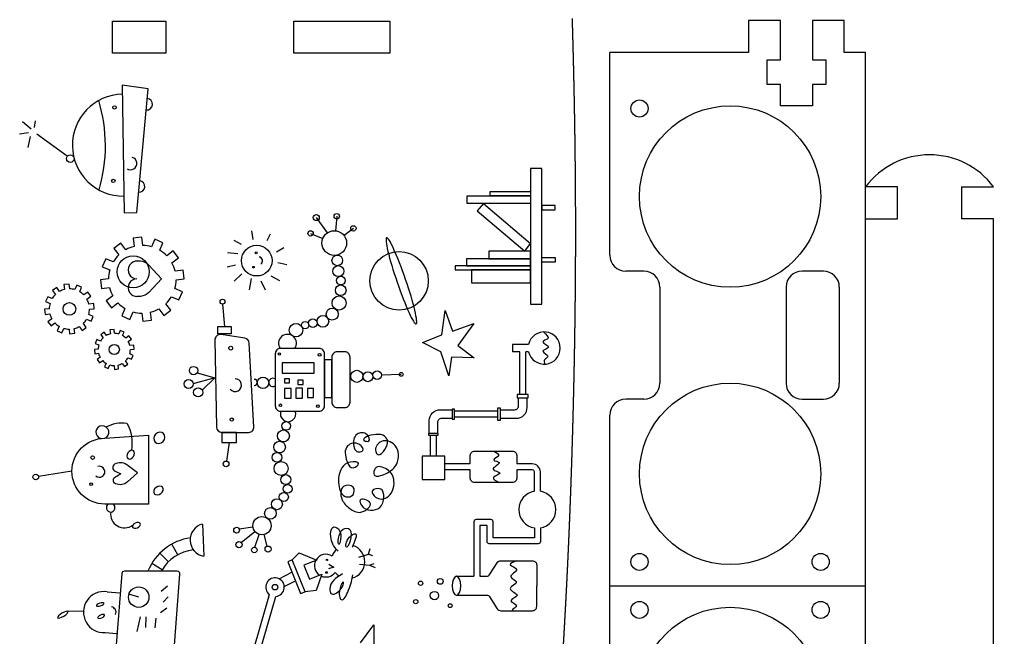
# Model space of a CAD drawing. Header units: millimetres. Extents: x -53 to 1579, y -453 to 381.
# Drawn here: x 303.7 to 395.1, y 225.4 to 283.4 of the extents above; entities that cross this region are included whole.
import ezdxf

# ---------------------------------------------------------------- set-up
doc = ezdxf.new("R2010")
doc.units = ezdxf.units.MM
doc.layers.add('design1 cut', color=1, linetype='Continuous')
doc.layers.add('design4', color=5, linetype='Continuous')
doc.layers.add('toCut', color=1, linetype='Continuous', true_color=0xff0000)

msp = doc.modelspace()

# ---------------------------------------------------------------- linework, layer by layer
at = {"layer": 'design1 cut'}
msp.add_circle((314.374, 259.696), 1.5, dxfattribs=at)
at = {"layer": 'design4', "lineweight": -3}
for points in [[(314.716, 265.261), (315.785, 276.853), (313.347, 277.187), (313.543, 265.224), (314.716, 265.261)], [(304.802, 273.07), (303.981, 273.757)], [(305.104, 273.226), (305.199, 273.866)], [(304.552, 272.732), (303.709, 272.61)], [(304.699, 272.394), (304.488, 271.347)], [(308.186, 270.526), (305.335, 272.613)], [(347.241, 266.098), (346.661, 265.414), (351.117, 261.64), (351.669, 262.348)], [(347.241, 266.098), (351.669, 262.348)], [(331.557, 264.785), (332.582, 263.338)], [(333.478, 264.911), (333.355, 263.546)], [(325.632, 262.714), (325.522, 263.551)], [(326.955, 262.638), (327.272, 263.272)], [(331.029, 263.296), (332.18, 262.829)], [(335.038, 263.773), (334.166, 263.101)], [(313.689, 261.773), (313.234, 262.386), (312.572, 261.894), (313.026, 261.281)], [(315.285, 262.175), (315.198, 262.933), (314.378, 262.838), (314.466, 262.08)], [(316.869, 261.725), (317.172, 262.425), (316.414, 262.753), (316.111, 262.053)], [(324.535, 262.26), (323.852, 262.637)], [(318.015, 260.544), (318.627, 260.998), (318.135, 261.661), (317.523, 261.206)], [(324.195, 261.389), (323.228, 261.484)], [(327.825, 261.578), (328.526, 261.99)], [(312.508, 260.627), (311.808, 260.93), (311.48, 260.173), (312.18, 259.87)], [(327.938, 260.557), (328.79, 260.386)], [(318.417, 258.947), (319.174, 259.035), (319.08, 259.855), (318.322, 259.767)], [(323.968, 260.33), (323.197, 260.137)], [(312.057, 259.044), (311.3, 258.956), (311.394, 258.136), (312.152, 258.224)], [(324.573, 259.497), (323.867, 258.837)], [(325.442, 259.081), (325.258, 257.996)], [(326.35, 258.854), (326.776, 258.021)], [(327.295, 259.308), (328.108, 258.873)], [(307.471, 257.862), (307.201, 258.226), (306.808, 257.934), (307.078, 257.57)], [(308.419, 258.101), (308.367, 258.55), (307.88, 258.494), (307.932, 258.045)], [(309.358, 257.834), (309.538, 258.249), (309.089, 258.444), (308.909, 258.028)], [(310.039, 257.132), (310.402, 257.402), (310.11, 257.795), (309.747, 257.526)], [(317.967, 257.364), (318.667, 257.061), (318.995, 257.818), (318.295, 258.121)], [(306.77, 257.182), (306.355, 257.362), (306.16, 256.912), (306.576, 256.732)], [(312.459, 257.447), (311.847, 256.993), (312.339, 256.33), (312.951, 256.785)], [(306.503, 256.242), (306.053, 256.19), (306.109, 255.704), (306.559, 255.756)], [(310.277, 256.185), (310.727, 256.237), (310.671, 256.723), (310.221, 256.671)], [(313.606, 256.266), (313.303, 255.566), (314.06, 255.238), (314.363, 255.938)], [(316.785, 256.218), (317.24, 255.605), (317.902, 256.097), (317.448, 256.71)], [(322.766, 256.677), (322.962, 254.579)], [(343.331, 253.806), (343.66, 256.071), (344.353, 254.135), (346.356, 254.852), (344.828, 252.783), (346.366, 251.647), (344.244, 251.687), (343.988, 249.934), (343.258, 252.199), (341.542, 253.075), (343.331, 253.806)], [(306.742, 255.295), (306.378, 255.025), (306.67, 254.632), (307.033, 254.902)], [(310.01, 255.245), (310.426, 255.065), (310.62, 255.515), (310.205, 255.695)], [(315.189, 255.816), (315.276, 255.058), (316.096, 255.153), (316.009, 255.911)], [(307.422, 254.594), (307.242, 254.178), (307.691, 253.983), (307.871, 254.399)], [(308.362, 254.326), (308.414, 253.877), (308.9, 253.933), (308.848, 254.383)], [(309.309, 254.565), (309.579, 254.201), (309.972, 254.493), (309.702, 254.857)], [(312.627, 253.934), (312.586, 254.294), (312.196, 254.249), (312.238, 253.889)], [(313.379, 253.72), (313.523, 254.052), (313.163, 254.208), (313.019, 253.876)], [(311.308, 253.199), (310.976, 253.343), (310.82, 252.983), (311.153, 252.839)], [(311.869, 253.743), (311.653, 254.034), (311.339, 253.8), (311.555, 253.509)], [(313.923, 253.159), (314.214, 253.375), (313.98, 253.69), (313.69, 253.474)], [(311.095, 252.447), (310.735, 252.405), (310.78, 252.016), (311.14, 252.058)], [(314.114, 252.401), (314.474, 252.443), (314.429, 252.832), (314.069, 252.79)], [(351.475, 252.9), (349.965, 252.9)], [(349.965, 252.9), (349.965, 252.209)], [(311.285, 251.689), (310.995, 251.473), (311.228, 251.159), (311.519, 251.374)], [(313.9, 251.649), (314.233, 251.506), (314.388, 251.865), (314.056, 252.009)], [(350.671, 252.209), (349.965, 252.209)], [(350.671, 248.194), (350.671, 252.209)], [(351.231, 248.194), (351.231, 252.209)], [(351.475, 252.209), (351.231, 252.209)], [(311.83, 251.128), (311.686, 250.796), (312.045, 250.64), (312.189, 250.972)], [(312.581, 250.914), (312.623, 250.555), (313.012, 250.6), (312.971, 250.959)], [(313.339, 251.105), (313.555, 250.814), (313.87, 251.048), (313.654, 251.339)], [(322.035, 249.748), (320.007, 249.2)], [(320.383, 250.239), (322.035, 249.748)], [(322.035, 249.748), (320.855, 248.592)], [(339.521, 250.08), (337.67, 250.021)], [(344.54, 246.652), (348.569, 246.652)], [(344.54, 246.092), (348.569, 246.092)], [(342.285, 242.405), (342.285, 244.384)], [(342.845, 242.405), (342.845, 244.384)], [(323.387, 243.701), (323.134, 241.961)], [(346.013, 241.693), (343.624, 241.693)], [(308.631, 241.007), (305.497, 240.503)], [(346.013, 241.133), (343.624, 241.133)], [(320.891, 236.057), (321.01, 233.035)], [(324.327, 235.602), (325.618, 235.783)], [(324.521, 234.321), (325.801, 235.362)], [(325.801, 233.875), (326.198, 235.089)], [(326.944, 233.972), (326.67, 235.072)], [(318.555, 233.173), (318.001, 234.175)], [(317.68, 232.512), (316.867, 233.317)], [(329.305, 232.7), (329.956, 233.368), (331.601, 232.658), (330.406, 232.184), (330.914, 230.902), (332.085, 231.366), (331.554, 229.815), (330.512, 229.715)], [(335.549, 232.962), (336.451, 233.226)], [(336.451, 233.226), (336.624, 233.765)], [(336.451, 233.226), (336.835, 233.102)], [(317.101, 231.762), (316.116, 232.345)], [(328.879, 232.527), (330.086, 229.542), (330.512, 229.715), (329.304, 232.702), (328.879, 232.527)], [(332.748, 232.289), (333.202, 232.01), (332.72, 231.871)], [(335.624, 232.304), (336.563, 232.191)], [(336.563, 232.191), (336.992, 232.362)], [(336.563, 232.191), (337.079, 231.976)], [(328.075, 230.92), (329.272, 231.556)], [(328.559, 230.213), (329.612, 230.716)], [(344.725, 231.153), (346.354, 231.153)], [(311.925, 229.703), (313.165, 229.604)], [(314.898, 229.204), (313.98, 229.483)], [(317.585, 230.227), (317.014, 229.727)], [(325.613, 224.02), (327.176, 229.436)], [(317.657, 229.227), (317.205, 228.728)], [(326.19, 223.854), (327.753, 229.269)], [(309.713, 227.88), (308.153, 227.858)], [(317.538, 228.157), (316.943, 227.728)], [(315.041, 227.347), (314.708, 225.991)], [(315.564, 227.371), (315.54, 226.348)], [(316.491, 227.228), (316.396, 226.324)], [(311.759, 225.872), (312.858, 225.784)], [(335.707, 224.92), (336.972, 226.597), (336.972, 217.718), (335.707, 218.991)]]:
    msp.add_lwpolyline(points, dxfattribs=at)
for points in [[(351.669, 269.395), (351.669, 256.655), (352.74, 256.655), (352.74, 269.395)], [(351.669, 267.221), (351.669, 266.813), (347.882, 266.813), (347.882, 267.221)], [(351.669, 266.813), (351.669, 266.098), (345.705, 266.098), (345.705, 266.813)], [(352.74, 265.901), (352.74, 265.5), (353.978, 265.5), (353.978, 265.901)], [(351.669, 260.925), (351.669, 261.64), (347.746, 261.64), (347.746, 260.925)], [(351.669, 260.245), (351.669, 260.925), (345.671, 260.925), (345.671, 260.245)], [(352.74, 260.61), (352.74, 261.046), (353.978, 261.046), (353.978, 260.61)], [(351.669, 259.871), (351.669, 260.245), (344.582, 260.245), (344.582, 259.871)], [(351.669, 258.679), (351.669, 259.871), (346.113, 259.871), (346.113, 258.679)], [(322.335, 253.9), (322.335, 254.579), (323.588, 254.579), (323.588, 253.9)], [(332.326, 251.44), (332.326, 247.931), (333.021, 247.931), (333.021, 251.44)], [(328.345, 251.175), (328.345, 250.197), (331.365, 250.197), (331.365, 251.175)], [(328.589, 249.664), (328.589, 249.286), (329.055, 249.286), (329.055, 249.664)], [(329.833, 249.553), (329.833, 249.13), (330.343, 249.13), (330.343, 249.553)], [(328.589, 248.775), (328.589, 247.864), (329.211, 247.864), (329.211, 248.775)], [(329.655, 248.797), (329.655, 247.864), (330.254, 247.864), (330.254, 248.797)], [(330.721, 248.753), (330.721, 247.931), (331.298, 247.931), (331.298, 248.753)], [(350.41, 248.194), (350.41, 247.882), (351.458, 247.882), (351.458, 248.194)], [(344.306, 246.819), (344.306, 245.898), (344.54, 245.898), (344.54, 246.819)], [(348.569, 246.929), (348.569, 245.79), (348.835, 245.79), (348.835, 246.929)], [(322.686, 244.651), (322.686, 243.701), (324.089, 243.701), (324.089, 244.651)], [(342.995, 244.384), (342.995, 244.556), (342.106, 244.556), (342.106, 244.384)], [(343.624, 240.215), (343.624, 242.405), (341.495, 242.405), (341.495, 240.215)]]:
    msp.add_lwpolyline(points, close=True, dxfattribs=at)
for points in [[(317.031, 259.044), (315.851, 260.321, 0.164882), (315.071, 260.698), (314.733, 260.698)], [(317.031, 259.044), (315.851, 257.766, -0.164882), (315.071, 257.39), (314.733, 257.39)], [(348.835, 246.772), (350.171, 246.772, 0.414214), (350.551, 247.152), (350.551, 247.882)], [(348.835, 245.972), (350.331, 245.972, 0.414214), (351.35, 246.992), (351.35, 247.882)], [(342.165, 244.556), (342.165, 245.752, -0.414214), (343.185, 246.772), (344.306, 246.772)], [(342.964, 244.556), (342.964, 245.592, -0.414214), (343.345, 245.972), (344.306, 245.972)], [(311.84, 245.155, -0.164597), (313.787, 245.516, -0.16364), (314.217, 242.968)], [(346.013, 241.693), (346.013, 242.487, -0.414214), (346.413, 242.887), (349.97, 242.887, -0.414214), (350.37, 242.487), (350.37, 241.693)], [(314.794, 240.856), (313.769, 241.605, 0.302847), (312.63, 241.654, 0.614651), (312.678, 241.019, -0.017525), (313.216, 240.774, -2.307829)], [(352.585, 239.124), (352.585, 240.933, 0.414214), (351.825, 241.693), (350.37, 241.693)], [(314.794, 240.856), (313.851, 240.005, -0.302847), (312.723, 239.839, -0.614651), (312.706, 240.476, 0.017525), (313.216, 240.774, 2.307829)], [(350.37, 241.133), (350.37, 240.349, -0.414214), (349.97, 239.949), (346.413, 239.949, -0.414214), (346.013, 240.349), (346.013, 241.133)], [(352.025, 239.124), (352.025, 240.933, 0.414214), (351.825, 241.133), (350.37, 241.133)], [(312.268, 237.182, 0.663125), (314.346, 235.948, -28.273046)], [(352.025, 235.692), (352.025, 234.77), (348.154, 234.77), (348.154, 236.27, 0.414214), (347.954, 236.47), (346.554, 236.47, 0.414214), (346.354, 236.27), (346.354, 231.153)], [(352.585, 235.692), (352.585, 234.41, -0.414214), (352.385, 234.21), (347.794, 234.21, -0.414214), (347.594, 234.41), (347.594, 235.91), (346.914, 235.91), (346.914, 231.153)], [(346.914, 231.153), (347.521, 231.153, 0.2595), (347.861, 231.342), (348.532, 232.424, -0.2595), (348.871, 232.613), (351.846, 232.613, -0.414214), (352.246, 232.213), (352.246, 230.272)], [(344.725, 229.391), (347.521, 229.391, -0.2595), (347.861, 229.202), (348.532, 228.121, 0.2595), (348.871, 227.932), (351.846, 227.932, 0.414214), (352.246, 228.332), (352.246, 230.272)]]:
    msp.add_lwpolyline(points, format="xyb", dxfattribs=at)
for points in [[(322.046, 253.31), (322.194, 245.142, 0.408908), (322.694, 244.651), (325.214, 244.651, 0.430724), (325.713, 245.179), (325.273, 253.016, 0.355836), (324.847, 253.483), (322.619, 253.813, 0.463546)], [(327.709, 252.016), (327.709, 247.131, 0.414214), (328.209, 246.631), (331.826, 246.631, 0.414214), (332.326, 247.131), (332.326, 252.016, 0.414214), (331.826, 252.516), (328.209, 252.516, 0.414214)], [(333.021, 251.7), (333.021, 247.479, 0.414214), (333.521, 246.979), (334.229, 246.979, 0.414214), (334.729, 247.479), (334.729, 251.7, 0.414214), (334.229, 252.2), (333.521, 252.2, 0.414214)], [(315.811, 244.392), (315.811, 237.92), (311.718, 237.92, -1), (311.718, 244.095)], [(313.31, 231.409), (312.774, 224.743, 0.437917), (313.02, 224.477), (318.022, 224.477, 0.392661), (318.268, 224.705), (318.763, 231.371, 0.4361), (318.518, 231.636), (313.556, 231.636, 0.390901)]]:
    msp.add_lwpolyline(points, format="xyb", close=True, dxfattribs=at)
for centre, radius in [((312.625, 275.105), 0.158), ((308.473, 270.316), 0.355), ((312.515, 268.216), 0.158), ((331.557, 264.785), 0.287), ((333.478, 264.911), 0.251), ((331.029, 263.296), 0.251), ((333.251, 262.396), 1.155), ((335.038, 263.773), 0.251), ((325.972, 260.746), 1.438), ((325.914, 261.489), 0.0934), ((339.331, 258.85), 2.742), ((333.53, 260.768), 0.496), ((325.67, 260.137), 0.075), ((333.626, 259.762), 0.514), ((333.859, 258.871), 0.407), ((333.85, 257.964), 0.501), ((322.76, 256.901), 0.224), ((333.697, 256.773), 0.659), ((308.39, 256.214), 0.594), ((333.057, 255.733), 0.563), ((330.518, 254.692), 0.343), ((331.238, 254.892), 0.404), ((332.177, 255.052), 0.549), ((329.658, 254.232), 0.632), ((312.604, 252.424), 0.475), ((323.529, 252.541), 0.175), ((328.096, 251.99), 0.12), ((331.873, 251.926), 0.13), ((320.043, 250.438), 0.394), ((335.368, 249.901), 0.573), ((319.578, 249.184), 0.43), ((326.56, 249.291), 0.538), ((336.406, 249.865), 0.466), ((337.265, 250.008), 0.405), ((339.521, 250.08), 0.179), ((320.473, 248.396), 0.43), ((328.192, 247.183), 0.125), ((331.702, 247.108), 0.122), ((323.626, 245.842), 0.156), ((328.728, 245.253), 0.411), ((328.477, 244.318), 0.558), ((328.117, 243.274), 0.545), ((310.574, 242.284), 0.167), ((327.866, 242.303), 0.458), ((323.096, 241.695), 0.269), ((328.261, 241.26), 0.658), ((305.236, 240.463), 0.263), ((328.692, 240.217), 0.471), ((310.444, 239.783), 0.13), ((328.872, 239.354), 0.411), ((328.513, 238.599), 0.426), ((327.866, 237.915), 0.515), ((326.464, 235.901), 0.854), ((327.255, 237.052), 0.542), ((324.085, 235.481), 0.271), ((324.308, 234.127), 0.288), ((325.743, 233.623), 0.259), ((327.041, 233.701), 0.288), ((332.558, 232.687), 0.0638), ((332.518, 231.511), 0.0731), ((327.691, 230.138), 0.258), ((341.343, 230.505), 0.201), ((343.197, 230.681), 0.271), ((314.898, 229.204), 0.959), ((342.646, 229.352), 0.392), ((340.892, 228.776), 0.201), ((344.124, 228.399), 0.183)]:
    msp.add_circle(centre, radius, dxfattribs=at)
for centre, radius, start, end in [((313.453, 271.572), 4.782, 91.10449, 270.76756), ((297.12, 271.514), 14.653, 343.56678, 16.84425), ((315.651, 275.405), 0.535, 264.73457, 84.73457), ((314.135, 269.853), 0.593, 235.51388, 74.4132), ((314.94, 267.686), 0.53, 264.73457, 84.73457), ((315.237, 258.996), 3.18, 104.04157, 119.13287), ((315.237, 258.996), 3.18, 74.04157, 89.13287), ((315.237, 258.996), 3.18, 44.04157, 59.13287), ((315.237, 258.996), 3.18, 134.04157, 149.13287), ((314.733, 259.872), 0.828, 86.29811, 270), ((315.237, 258.996), 3.18, 14.04157, 29.13287), ((326.166, 260.732), 0.352, 302.80791, 85.62611), ((315.237, 258.996), 3.18, 164.04157, 179.13287), ((314.733, 258.216), 0.828, 90, 273.70189), ((315.237, 258.996), 3.18, 344.04157, 359.13287), ((308.39, 256.214), 1.887, 104.04157, 119.13287), ((308.39, 256.214), 1.887, 74.04157, 89.13287), ((308.39, 256.214), 1.887, 44.04157, 59.13287), ((315.237, 258.996), 3.18, 194.04157, 209.13287), ((308.39, 256.214), 1.887, 134.04157, 149.13287), ((308.39, 256.214), 1.887, 14.04157, 29.13287), ((315.237, 258.996), 3.18, 314.04157, 329.13287), ((308.39, 256.214), 1.887, 164.04157, 179.13287), ((308.39, 256.214), 1.887, 344.04157, 359.13287), ((315.237, 258.996), 3.18, 224.04157, 239.13287), ((315.237, 258.996), 3.18, 254.04157, 269.13287), ((315.237, 258.996), 3.18, 284.04157, 299.13287), ((308.39, 256.214), 1.887, 194.04157, 209.13287), ((308.39, 256.214), 1.887, 314.04157, 329.13287), ((308.39, 256.214), 1.887, 224.04157, 239.13287), ((308.39, 256.214), 1.887, 254.04157, 269.13287), ((308.39, 256.214), 1.887, 284.04157, 299.13287), ((312.604, 252.424), 1.51, 134.04157, 149.13287), ((312.604, 252.424), 1.51, 104.04157, 119.13287), ((312.604, 252.424), 1.51, 74.04157, 89.13287), ((312.604, 252.424), 1.51, 44.04157, 59.13287), ((328.858, 252.992), 0.844, 325.72299, 214.45718), ((352.945, 252.555), 1.51, 193.22863, 166.77137), ((312.604, 252.424), 1.51, 164.04157, 179.13287), ((312.604, 252.424), 1.51, 14.04157, 29.13287), ((312.604, 252.424), 1.51, 344.04157, 359.13287), ((312.604, 252.424), 1.51, 194.04157, 209.13287), ((312.604, 252.424), 1.51, 224.04157, 239.13287), ((312.604, 252.424), 1.51, 314.04157, 329.13287), ((312.604, 252.424), 1.51, 254.04157, 269.13287), ((312.604, 252.424), 1.51, 284.04157, 299.13287), ((323.943, 249.079), 0.6, 220.95857, 90.52069), ((325.736, 249.327), 0.286, 271.26312, 88.73688), ((327.49, 249.327), 0.394, 56.27472, 303.72528), ((328.908, 246.368), 0.719, 158.51167, 21.48833), ((311.487, 244.659), 0.609, 292.3, 254.94276), ((311.203, 240.952), 0.517, 228.47884, 105.05676), ((352.305, 237.408), 1.739, 99.26633, 260.73367), ((352.305, 237.408), 1.739, 279.26633, 80.73367), ((312.268, 237.585), 0.403, 124.06955, 55.93045), ((321.268, 234.558), 1.545, 104.12406, 260.3821), ((320.424, 229.793), 5.008, 97.6891, 158.40182), ((334.539, 232.526), 1.575, 284.67879, 73.39772), ((320.424, 229.793), 3.863, 95.8707, 151.4981), ((332.465, 232.156), 1.069, 56.5912, 150.31468), ((334.539, 232.526), 1.575, 133.26949, 160.60115), ((332.465, 232.156), 1.069, 154.45116, 235.42356), ((332.465, 232.156), 1.069, 245.54446, 323.61043), ((334.539, 232.526), 1.575, 219.60049, 238.31492), ((327.691, 230.138), 0.871, 274.04782, 233.75623), ((311.639, 227.797), 1.928, 81.47012, 273.55407), ((312.25, 227.779), 0.519, 338.47951, 78.90106)]:
    msp.add_arc(centre, radius, start, end, dxfattribs=at)
at = {"layer": 'design4', "lineweight": -3, "extrusion": (0, 0, -1)}
for centre, major_axis, ratio in [((339.547, 258.85), (-1.385, 4.035), 0.098161), ((316.83, 244.134), (0.39, 0.401), 0.866545), ((314.148, 242.561), (0.257, 0.37), 0.694051), ((316.748, 239.199), (0.39, 0.298), 0.747435), ((314.683, 235.93), (0.36, 0.175), 0.604852), ((344.725, 230.272), (0, 0.881), 0.457148), ((311.283, 228.514), (0.357, 0.119), 0.334107), ((307.778, 227.563), (-0.49, -0.297), 0.273968), ((311.373, 227.396), (0.321, 0.132), 0.397646)]:
    msp.add_ellipse(centre, major_axis=major_axis, ratio=ratio, dxfattribs=at)
at = {"layer": 'design4', "lineweight": -3}
for points in [[(352.87, 254.063), (353.275, 253.423), (352.83, 253.136), (353.353, 252.638), (352.83, 252.246), (353.301, 251.775), (352.987, 251.435), (353.001, 251.046)], [(335.789, 242.843), (335.354, 242.858), (335.09, 243.34), (335.385, 244.475), (336.333, 244.413), (336.503, 243.839), (336.053, 243.884), (337.156, 244.46), (338.244, 243.713), (337.265, 242.594), (337.125, 242.967), (337.669, 243.791), (338.927, 243.449), (339.114, 241.692), (338.042, 240.775), (337.001, 240.666), (337.094, 241.273), (338.197, 241.179), (338.85, 240.06), (338.182, 238.536), (337.125, 238.583), (336.814, 239.143), (337.622, 239.329), (337.886, 238.567), (337.529, 237.619), (336.659, 237.355), (335.789, 237.821), (335.665, 238.288), (336.597, 238.07), (335.742, 237.168), (334.701, 237.526), (333.971, 238.381), (334.127, 239.578), (335.012, 239.516), (335.012, 238.801), (334.344, 238.614), (333.676, 239.718), (333.971, 241.319), (334.748, 241.863), (335.525, 241.723), (335.028, 241.319), (334.453, 241.91), (334.5, 243.371), (335.603, 243.511), (335.913, 242.936), (335.789, 242.843)], [(348.192, 242.887), (348.655, 242.486), (348.232, 242.046), (348.707, 241.835), (348.144, 241.183), (348.778, 240.849), (348.197, 240.409), (348.725, 239.949)], [(333.615, 233.507), (332.992, 234.47), (333.219, 235.792), (333.747, 235.433), (333.671, 234.149), (334.068, 235.565), (334.709, 235.546), (334.369, 233.904), (334.388, 234.357), (335.237, 235.131), (334.917, 233.866)], [(334.011, 231.374), (332.823, 229.977), (332.936, 229.543), (334.124, 230.525), (334.124, 230.563), (333.728, 229.279), (333.898, 228.977), (334.596, 229.845), (334.992, 231.299)]]:
    msp.add_spline(points, degree=3, dxfattribs=at)
msp.add_open_spline([(350.359, 232.613), (350.024, 232.486), (349.342, 232.228), (350.93, 231.827), (349.239, 231.095), (350.92, 230.619), (349.085, 229.977), (351.039, 229.361), (349.313, 228.892), (350.758, 228.391), (349.968, 228.126), (349.931, 227.932)], degree=3, knots=[0, 0, 0, 0, 0.711727, 1.451638, 2.347647, 3.078999, 3.950959, 4.8761, 5.626662, 6.320733, 6.926699, 6.926699, 6.926699, 6.926699], dxfattribs=at)
at = {"layer": 'toCut'}
for p, q in [((375.111, 283.258), (372.111, 283.258)), ((372.111, 283.258), (372.111, 280.258)), ((375.111, 279.558), (375.111, 283.258)), ((381.111, 283.258), (378.111, 283.258)), ((378.111, 283.258), (378.111, 279.558)), ((381.111, 280.258), (381.111, 283.258)), ((359.111, 261.258), (359.111, 280.258)), ((372.111, 280.258), (359.111, 280.258)), ((383.111, 280.258), (381.111, 280.258)), ((383.111, 180.258), (383.111, 280.258)), ((373.861, 277.258), (373.861, 279.558)), ((373.861, 279.558), (375.111, 279.558)), ((378.111, 279.558), (379.361, 279.558)), ((379.361, 279.558), (379.361, 277.258)), ((375.132, 277.258), (373.861, 277.258)), ((375.132, 275.258), (375.132, 277.258)), ((379.361, 277.258), (378.111, 277.258)), ((378.111, 277.258), (378.132, 275.258)), ((378.132, 275.258), (375.132, 275.258)), ((386.111, 267.669), (383.111, 267.669)), ((386.111, 264.669), (386.111, 267.669)), ((392.111, 267.669), (392.111, 264.669)), ((392.111, 267.669), (395.111, 267.669)), ((383.111, 264.669), (386.111, 264.669)), ((395.111, 264.669), (392.111, 264.669)), ((395.111, 194.669), (395.111, 264.669)), ((362.3, 259.758), (360.611, 259.758)), ((379.142, 259.758), (377.142, 259.758)), ((363.8, 258.258), (363.8, 249.258)), ((375.642, 258.258), (375.642, 249.258)), ((380.642, 258.258), (380.642, 249.258)), ((362.3, 247.758), (360.611, 247.758)), ((377.142, 247.758), (379.142, 247.758)), ((359.111, 214.258), (359.111, 246.258)), ((359.111, 230.258), (383.111, 230.258))]:
    msp.add_line(p, q, dxfattribs=at)
for points in [[(312.453, 280.193), (312.453, 283.193), (317.453, 283.193), (317.453, 280.193)], [(329.453, 280.193), (329.453, 283.193), (338.453, 283.193), (338.453, 280.193)]]:
    msp.add_lwpolyline(points, close=True, dxfattribs=at)
for centre, radius in [((361.892, 275.008), 0.8), ((370.392, 266.758), 8.5), ((370.392, 240.758), 8.5), ((361.892, 232.508), 0.8), ((378.892, 232.508), 0.8), ((361.892, 228.008), 0.8), ((378.892, 228.008), 0.8), ((370.392, 219.758), 8.5)]:
    msp.add_circle(centre, radius, dxfattribs=at)
for centre, radius, start, end in [((389.111, 263.169), 7.5, 36.8699, 143.1301), ((360.611, 261.258), 1.5, 180, 270), ((362.3, 258.258), 1.5, 360, 90), ((377.142, 258.258), 1.5, 90, 180), ((379.142, 258.258), 1.5, 0, 90), ((362.3, 249.258), 1.5, 270, 0), ((377.142, 249.258), 1.5, 180, 270), ((379.142, 249.258), 1.5, 270, 0), ((360.611, 246.258), 1.5, 90, 180)]:
    msp.add_arc(centre, radius, start, end, dxfattribs=at)
for points in [[(355.6, 283.182), (355.596, 283.313), (355.593, 283.443)], [(355.608, 282.92), (355.604, 283.051), (355.6, 283.182)], [(355.616, 282.656), (355.612, 282.788), (355.608, 282.92)], [(355.624, 282.39), (355.62, 282.523), (355.616, 282.656)], [(355.631, 282.123), (355.627, 282.256), (355.624, 282.39)], [(355.639, 281.854), (355.635, 281.988), (355.631, 282.123)], [(355.646, 281.584), (355.642, 281.719), (355.639, 281.854)], [(355.654, 281.312), (355.65, 281.448), (355.646, 281.584)], [(355.661, 281.038), (355.657, 281.175), (355.654, 281.312)], [(355.668, 280.763), (355.665, 280.901), (355.661, 281.038)], [(355.676, 280.487), (355.672, 280.625), (355.668, 280.763)], [(355.683, 280.209), (355.679, 280.348), (355.676, 280.487)], [(355.69, 279.93), (355.686, 280.069), (355.683, 280.209)], [(355.697, 279.649), (355.694, 279.789), (355.69, 279.93)], [(355.704, 279.367), (355.701, 279.508), (355.697, 279.649)], [(355.711, 279.083), (355.708, 279.225), (355.704, 279.367)], [(355.718, 278.798), (355.714, 278.94), (355.711, 279.083)], [(355.725, 278.511), (355.721, 278.654), (355.718, 278.798)], [(355.731, 278.223), (355.728, 278.367), (355.725, 278.511)], [(355.738, 277.934), (355.735, 278.078), (355.731, 278.223)], [(355.744, 277.643), (355.741, 277.788), (355.738, 277.934)], [(355.751, 277.351), (355.747, 277.497), (355.744, 277.643)], [(355.757, 277.057), (355.754, 277.204), (355.751, 277.351)], [(355.763, 276.762), (355.76, 276.91), (355.757, 277.057)], [(355.769, 276.466), (355.766, 276.614), (355.763, 276.762)], [(355.775, 276.169), (355.772, 276.317), (355.769, 276.466)], [(355.781, 275.87), (355.778, 276.019), (355.775, 276.169)], [(355.787, 275.57), (355.784, 275.72), (355.781, 275.87)], [(355.793, 275.268), (355.79, 275.419), (355.787, 275.57)], [(355.798, 274.966), (355.795, 275.117), (355.793, 275.268)], [(355.804, 274.662), (355.801, 274.814), (355.798, 274.966)], [(355.809, 274.357), (355.806, 274.509), (355.804, 274.662)], [(355.814, 274.05), (355.812, 274.204), (355.809, 274.357)], [(355.819, 273.743), (355.817, 273.897), (355.814, 274.05)], [(355.824, 273.434), (355.822, 273.588), (355.819, 273.743)], [(355.829, 273.124), (355.827, 273.279), (355.824, 273.434)], [(355.834, 272.813), (355.832, 272.968), (355.829, 273.124)], [(355.839, 272.5), (355.836, 272.657), (355.834, 272.813)], [(355.843, 272.187), (355.841, 272.344), (355.839, 272.5)], [(355.847, 271.872), (355.845, 272.03), (355.843, 272.187)], [(355.852, 271.556), (355.849, 271.714), (355.847, 271.872)], [(355.856, 271.239), (355.854, 271.398), (355.852, 271.556)], [(355.86, 270.921), (355.858, 271.08), (355.856, 271.239)], [(355.863, 270.602), (355.861, 270.762), (355.86, 270.921)], [(355.867, 270.282), (355.865, 270.442), (355.863, 270.602)], [(355.87, 269.961), (355.869, 270.121), (355.867, 270.282)], [(355.874, 269.638), (355.872, 269.799), (355.87, 269.961)], [(355.877, 269.315), (355.875, 269.477), (355.874, 269.638)], [(355.88, 268.99), (355.878, 269.153), (355.877, 269.315)], [(355.883, 268.665), (355.881, 268.828), (355.88, 268.99)], [(355.886, 268.338), (355.884, 268.502), (355.883, 268.665)], [(355.888, 268.011), (355.887, 268.175), (355.886, 268.338)], [(355.89, 267.682), (355.889, 267.847), (355.888, 268.011)], [(355.893, 267.353), (355.892, 267.518), (355.89, 267.682)], [(355.895, 267.022), (355.894, 267.188), (355.893, 267.353)], [(355.897, 266.691), (355.896, 266.857), (355.895, 267.022)], [(355.898, 266.359), (355.897, 266.525), (355.897, 266.691)], [(355.9, 266.025), (355.899, 266.192), (355.898, 266.359)], [(355.901, 265.691), (355.9, 265.858), (355.9, 266.025)], [(355.902, 265.356), (355.902, 265.524), (355.901, 265.691)], [(355.903, 265.02), (355.903, 265.188), (355.902, 265.356)], [(355.904, 264.683), (355.904, 264.852), (355.903, 265.02)], [(355.905, 264.346), (355.904, 264.514), (355.904, 264.683)], [(355.905, 264.007), (355.905, 264.176), (355.905, 264.346)], [(355.905, 263.668), (355.905, 263.837), (355.905, 264.007)], [(355.905, 263.327), (355.905, 263.497), (355.905, 263.668)], [(355.905, 262.986), (355.905, 263.157), (355.905, 263.327)], [(355.904, 262.302), (355.904, 262.473), (355.905, 262.644)], [(355.905, 262.644), (355.905, 262.815), (355.905, 262.986)], [(355.901, 261.269), (355.902, 261.614), (355.903, 261.958)], [(355.903, 261.958), (355.904, 262.13), (355.904, 262.302)], [(355.894, 259.882), (355.896, 260.229), (355.898, 260.577)], [(355.898, 260.577), (355.9, 260.923), (355.901, 261.269)], [(355.89, 259.184), (355.892, 259.533), (355.894, 259.882)], [(355.884, 258.484), (355.887, 258.834), (355.89, 259.184)], [(355.871, 257.077), (355.874, 257.43), (355.878, 257.782)], [(355.878, 257.782), (355.881, 258.133), (355.884, 258.484)], [(355.863, 256.371), (355.867, 256.724), (355.871, 257.077)], [(355.854, 255.662), (355.859, 256.016), (355.863, 256.371)], [(355.845, 254.952), (355.85, 255.307), (355.854, 255.662)], [(355.824, 253.527), (355.829, 253.883), (355.835, 254.24)], [(355.835, 254.24), (355.84, 254.596), (355.845, 254.952)], [(355.812, 252.812), (355.818, 253.169), (355.824, 253.527)], [(355.8, 252.096), (355.806, 252.454), (355.812, 252.812)], [(355.772, 250.662), (355.779, 251.021), (355.786, 251.379)], [(355.786, 251.379), (355.793, 251.738), (355.8, 252.096)], [(355.758, 249.943), (355.765, 250.303), (355.772, 250.662)], [(355.742, 249.224), (355.75, 249.584), (355.758, 249.943)], [(355.726, 248.505), (355.734, 248.865), (355.742, 249.224)], [(355.691, 247.065), (355.708, 247.785), (355.726, 248.505)], [(355.653, 245.626), (355.672, 246.346), (355.691, 247.065)], [(355.633, 244.906), (355.643, 245.266), (355.653, 245.626)], [(355.591, 243.469), (355.602, 243.828), (355.613, 244.187)], [(355.613, 244.187), (355.623, 244.547), (355.633, 244.906)], [(355.569, 242.751), (355.58, 243.11), (355.591, 243.469)], [(355.547, 242.035), (355.558, 242.393), (355.569, 242.751)], [(355.499, 240.604), (355.511, 240.962), (355.523, 241.319)], [(355.523, 241.319), (355.535, 241.677), (355.547, 242.035)], [(355.474, 239.891), (355.486, 240.248), (355.499, 240.604)], [(355.448, 239.179), (355.461, 239.535), (355.474, 239.891)], [(355.422, 238.469), (355.435, 238.824), (355.448, 239.179)], [(355.368, 237.054), (355.381, 237.408), (355.395, 237.761)], [(355.395, 237.761), (355.409, 238.115), (355.422, 238.469)], [(355.339, 236.35), (355.354, 236.702), (355.368, 237.054)], [(355.31, 235.648), (355.325, 235.999), (355.339, 236.35)], [(355.251, 234.25), (355.266, 234.599), (355.281, 234.948)], [(355.281, 234.948), (355.296, 235.298), (355.31, 235.648)], [(355.22, 233.556), (355.235, 233.903), (355.251, 234.25)], [(355.188, 232.864), (355.204, 233.21), (355.22, 233.556)], [(355.123, 231.489), (355.14, 231.832), (355.156, 232.175)], [(355.156, 232.175), (355.172, 232.519), (355.188, 232.864)], [(355.09, 230.806), (355.106, 231.147), (355.123, 231.489)], [(355.056, 230.126), (355.073, 230.466), (355.09, 230.806)], [(354.986, 228.775), (355.003, 229.112), (355.021, 229.449)], [(355.021, 229.449), (355.038, 229.787), (355.056, 230.126)], [(354.95, 228.103), (354.968, 228.439), (354.986, 228.775)], [(354.913, 227.434), (354.931, 227.768), (354.95, 228.103)], [(354.839, 226.103), (354.858, 226.435), (354.876, 226.767)], [(354.876, 226.767), (354.895, 227.101), (354.913, 227.434)], [(354.801, 225.441), (354.82, 225.772), (354.839, 226.103)], [(354.762, 224.782), (354.781, 225.112), (354.801, 225.441)]]:
    msp.add_open_spline(points, degree=2, dxfattribs=at)

doc.saveas('drawing.dxf')
